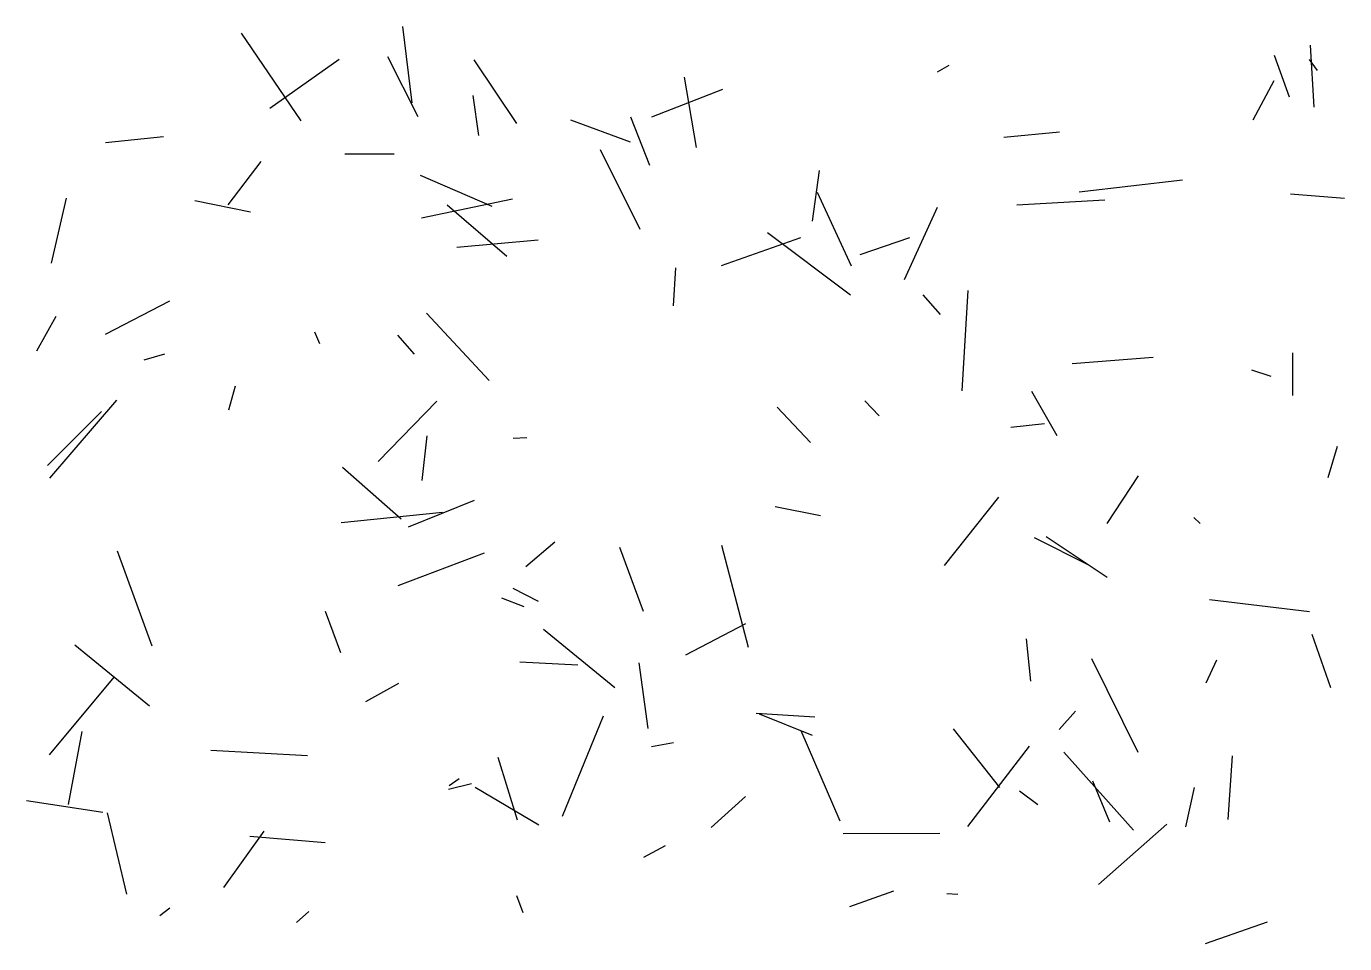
# Model space of a CAD drawing. Header units: metres. Extents: x -0.1 to 30, y 0 to 21.
import ezdxf

# ---------------------------------------------------------------- set-up
doc = ezdxf.new("R2010")
doc.units = ezdxf.units.M

msp = doc.modelspace()

# ---------------------------------------------------------------- linework, layer by layer
for p, q in [((6.143, 18.82), (4.777, 20.821)), ((8.679, 19.23), (8.463, 20.975)), ((29.284, 19.13), (29.203, 20.546)), ((5.428, 19.104), (7.008, 20.226)), ((8.816, 18.911), (8.12, 20.28)), ((11.069, 18.759), (10.096, 20.213)), ((28.716, 19.36), (28.379, 20.309)), ((29.361, 19.967), (29.176, 20.219)), ((20.675, 19.935), (20.948, 20.086)), ((15.175, 18.208), (14.896, 19.812)), ((27.89, 18.841), (28.367, 19.738)), ((10.199, 18.484), (10.069, 19.393)), ((14.152, 18.908), (15.772, 19.537)), ((13.668, 18.331), (12.303, 18.833)), ((14.106, 17.796), (13.671, 18.899)), ((1.671, 18.321), (2.999, 18.458)), ((22.197, 18.446), (23.463, 18.562)), ((13.888, 16.334), (12.979, 18.154)), ((4.477, 16.895), (5.224, 17.888)), ((7.135, 18.064), (8.268, 18.066)), ((10.501, 16.858), (8.865, 17.566)), ((17.819, 16.526), (17.981, 17.685)), ((18.712, 15.494), (17.938, 17.182)), ((23.917, 17.194), (26.276, 17.467)), ((0.437, 15.568), (0.78, 17.053)), ((4.985, 16.732), (3.713, 16.986)), ((8.893, 16.6), (10.971, 17.038)), ((10.84, 15.72), (9.473, 16.888)), ((22.494, 16.898), (24.502, 17.012)), ((29.979, 17.045), (28.739, 17.139)), ((19.921, 15.193), (20.678, 16.848)), ((9.699, 15.929), (11.558, 16.102)), ((15.741, 15.512), (17.553, 16.152)), ((18.687, 14.836), (16.793, 16.256)), ((18.912, 15.76), (20.045, 16.155)), ((14.645, 14.59), (14.702, 15.458)), ((20.743, 14.394), (20.349, 14.84)), ((21.245, 12.645), (21.376, 14.938)), ((1.673, 13.946), (3.142, 14.701)), ((0.101, 13.559), (0.547, 14.356)), ((10.437, 12.881), (9.006, 14.425)), ((6.571, 13.719), (6.453, 13.991)), ((8.733, 13.489), (8.353, 13.922)), ((2.557, 13.359), (3.024, 13.497)), ((23.753, 13.272), (25.608, 13.421)), ((28.794, 12.539), (28.797, 13.518)), ((28.301, 12.979), (27.862, 13.121)), ((4.492, 12.212), (4.644, 12.762)), ((0.396, 10.651), (1.93, 12.433)), ((7.897, 11.034), (9.241, 12.413)), ((19.346, 12.077), (19.02, 12.417)), ((23.411, 11.617), (22.831, 12.63)), ((0.347, 10.94), (1.578, 12.176)), ((17.779, 11.465), (17.019, 12.274)), ((22.351, 11.816), (23.126, 11.905)), ((8.905, 10.597), (9.02, 11.621)), ((10.986, 11.57), (11.293, 11.579)), ((29.601, 10.671), (29.818, 11.384)), ((8.426, 9.714), (7.085, 10.898)), ((24.556, 9.615), (25.27, 10.709)), ((8.592, 9.539), (10.104, 10.148)), ((18.007, 9.792), (16.966, 9.995)), ((20.839, 8.656), (22.08, 10.219)), ((7.055, 9.641), (9.37, 9.875)), ((26.678, 9.62), (26.531, 9.757)), ((11.275, 8.634), (11.935, 9.202)), ((13.96, 7.606), (13.424, 9.068)), ((16.357, 6.787), (15.752, 9.114)), ((24.135, 8.668), (22.893, 9.293)), ((24.556, 8.382), (23.16, 9.312)), ((2.735, 6.815), (1.947, 8.988)), ((8.356, 8.201), (10.331, 8.948)), ((11.239, 7.713), (10.728, 7.915)), ((11.564, 7.837), (10.982, 8.13)), ((29.174, 7.596), (26.889, 7.876)), ((7.051, 6.665), (6.7, 7.604)), ((14.93, 6.615), (16.301, 7.333)), ((13.304, 5.862), (11.678, 7.193)), ((22.812, 6.014), (22.71, 6.981)), ((29.665, 5.864), (29.235, 7.082)), ((2.674, 5.446), (0.974, 6.835)), ((12.465, 6.383), (11.135, 6.449)), ((14.072, 4.931), (13.864, 6.437)), ((25.262, 4.385), (24.205, 6.529)), ((26.812, 5.976), (27.058, 6.503)), ((0.393, 4.335), (1.867, 6.11)), ((7.622, 5.549), (8.374, 5.967)), ((12.114, 2.93), (13.046, 5.221)), ((17.874, 5.196), (16.535, 5.277)), ((17.819, 4.772), (16.61, 5.264)), ((23.457, 4.913), (23.828, 5.328)), ((0.829, 3.2), (1.141, 4.867)), ((18.455, 2.814), (17.565, 4.88)), ((22.103, 3.586), (21.043, 4.924)), ((14.148, 4.525), (14.647, 4.611)), ((21.373, 2.693), (22.776, 4.53)), ((6.284, 4.31), (4.081, 4.431)), ((11.083, 2.842), (10.639, 4.272)), ((25.153, 2.611), (23.567, 4.392)), ((27.32, 2.854), (27.419, 4.313)), ((9.504, 3.55), (10.03, 3.681)), ((9.521, 3.631), (9.752, 3.792)), ((24.618, 2.795), (24.23, 3.733)), ((11.572, 2.729), (10.115, 3.584)), ((15.51, 2.676), (16.291, 3.383)), ((22.972, 3.192), (22.555, 3.501)), ((26.354, 2.687), (26.55, 3.589)), ((1.61, 3.016), (-0.137, 3.281)), ((2.16, 1.151), (1.713, 3.006)), ((24.355, 1.368), (25.919, 2.747)), ((4.371, 1.303), (5.298, 2.591)), ((6.693, 2.322), (4.969, 2.47)), ((18.524, 2.534), (20.728, 2.546)), ((13.967, 1.995), (14.468, 2.259)), ((18.672, 0.871), (19.683, 1.229)), ((11.216, 0.721), (11.07, 1.113)), ((21.14, 1.14), (20.888, 1.16)), ((2.91, 0.663), (3.144, 0.836)), ((6.031, 0.499), (6.315, 0.75)), ((26.804, 0.019), (28.22, 0.518))]:
    msp.add_line(p, q)

doc.saveas('drawing.dxf')
